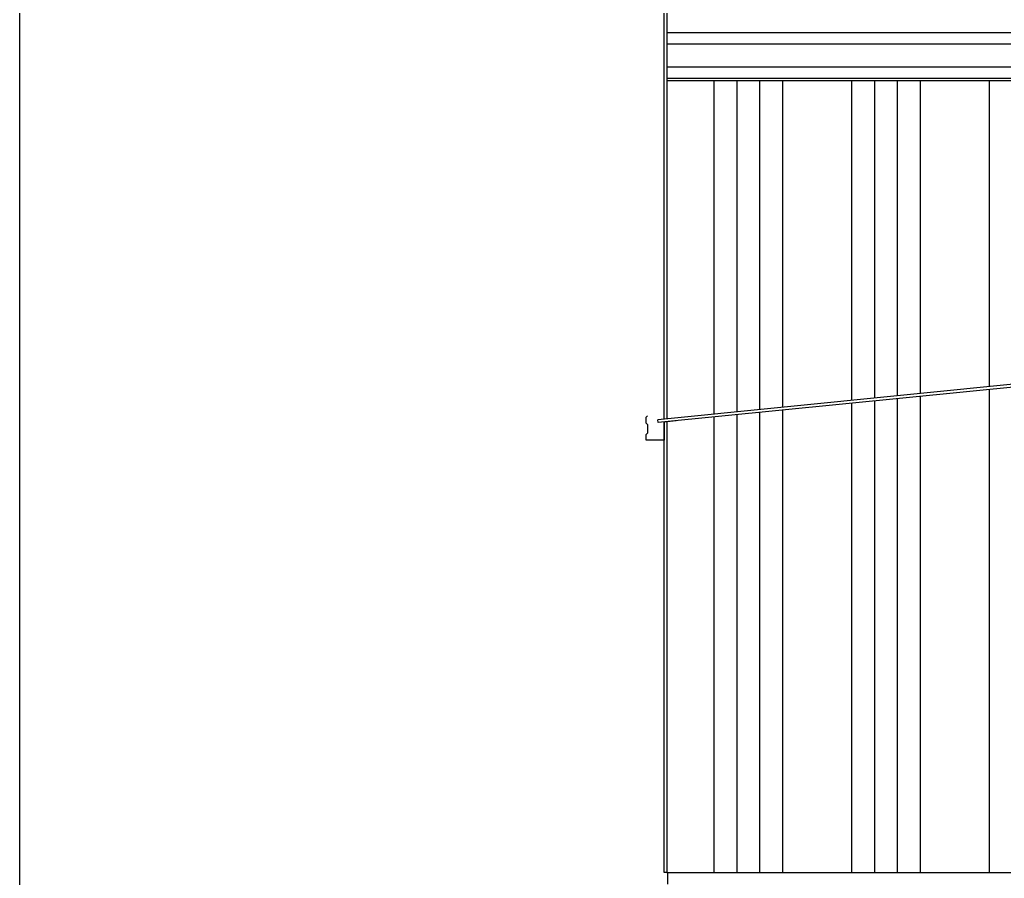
# Model space of a CAD drawing. Header units: metres. Extents: x 1422408 to 2565053, y 3723 to 80428.
# Drawn here: x 2267898.52 to 2267912.14, y 4223.72 to 4235.59 of the extents above; entities that cross this region are included whole.
import ezdxf

# ---------------------------------------------------------------- set-up
doc = ezdxf.new("R2010")
doc.units = ezdxf.units.M
doc.header["$LTSCALE"] = 3.5
doc.header["$MEASUREMENT"] = 0
doc.layers.get('0').update_dxf_attribs({"linetype": 'CONTINUOUS'})

msp = doc.modelspace()

# ---------------------------------------------------------------- hatches: boundary and pattern name
h = msp.add_hatch()
h.set_pattern_fill('ANSI32', color=256, scale=0.05, angle=135)
h.set_pattern_definition([(180, (2262694.14667, 4968.68066), (0, -0.47624949), []), (180, (2262693.9879, 4968.8394), (0, -0.47624949), [])])
h.paths.add_polyline_path([(2267955.00105, 4235.99971), (2267907.47349, 4235.9998), (2267907.47348, 4234.74668), (2267955.00105, 4234.74659)])

# ---------------------------------------------------------------- linework, layer by layer
for p, q in [((2267907.43343, 4230.06738), (2267907.43357, 4244.46667)), ((2267907.47357, 4244.46667), (2267907.47343, 4230.07138)), ((2267927.27572, 4232.05161), (2267907.34793, 4230.05883)), ((2267927.27572, 4232.01141), (2267907.35191, 4230.01903)), ((2267907.18781, 4230.09355), (2267907.2049, 4230.11064)), ((2267907.18781, 4230.01187), (2267907.18781, 4230.09355)), ((2267907.21138, 4229.9883), (2267907.18781, 4230.01187)), ((2267907.21138, 4229.87851), (2267907.21138, 4229.9883)), ((2267907.35191, 4230.01903), (2267907.34793, 4230.05883)), ((2267907.43343, 4223.79772), (2267907.43358, 4230.0272)), ((2267907.60269, 4230.04411), (2267907.43358, 4230.0272)), ((2267907.43358, 4230.0272), (2267907.43382, 4229.77443)), ((2267907.47358, 4230.0312), (2267907.47343, 4223.79772)), ((2267907.18782, 4229.85492), (2267907.21138, 4229.87851)), ((2267907.18782, 4229.77442), (2267907.18782, 4229.85492)), ((2267907.43382, 4229.77443), (2267907.18782, 4229.77442)), ((2267907.47343, 4223.79772), (2267907.43343, 4223.79772)), ((2267907.47343, 4223.79772), (2267947.11824, 4223.79679)), ((2267907.48324, 4223.79772), (2267907.48324, 4223.63794))]:
    msp.add_line(p, q)
at = {"linetype": 'Continuous'}
for p, q in [((2267908.1261, 4230.13665), (2267908.1261, 4234.74659)), ((2267908.4436, 4230.1684), (2267908.4436, 4234.74659)), ((2267908.7611, 4230.20015), (2267908.7611, 4234.74659)), ((2267909.0786, 4230.2319), (2267909.0786, 4234.74659)), ((2267910.0311, 4230.32715), (2267910.0311, 4234.74659)), ((2267910.3486, 4230.3589), (2267910.3486, 4234.74659)), ((2267910.6661, 4230.39065), (2267910.6661, 4234.74659)), ((2267910.9836, 4230.4224), (2267910.9836, 4234.74659)), ((2267911.93609, 4230.51765), (2267911.93609, 4234.74659)), ((2267911.93609, 4223.79762), (2267911.93609, 4230.47745)), ((2267910.0311, 4223.79766), (2267910.0311, 4230.28695)), ((2267910.3486, 4223.79766), (2267910.3486, 4230.3187)), ((2267910.6661, 4223.79765), (2267910.6661, 4230.35045)), ((2267910.9836, 4223.79764), (2267910.9836, 4230.3822)), ((2267908.4436, 4223.7977), (2267908.4436, 4230.1282)), ((2267908.7611, 4223.79769), (2267908.7611, 4230.15995)), ((2267909.0786, 4223.79769), (2267909.0786, 4230.1917)), ((2267908.1261, 4223.79771), (2267908.1261, 4230.09645))]:
    msp.add_line(p, q, dxfattribs=at)
at = {"ltscale": 0.05}
msp.add_lwpolyline([(2267898.51851, 4256.12769), (2268036.04715, 4256.12769), (2268036.04715, 4137.92469), (2267898.51851, 4137.92469)], close=True, dxfattribs=at)
msp.add_lwpolyline([(2267955.03462, 4234.74659), (2267907.47348, 4234.74659)])

doc.saveas('drawing.dxf')
